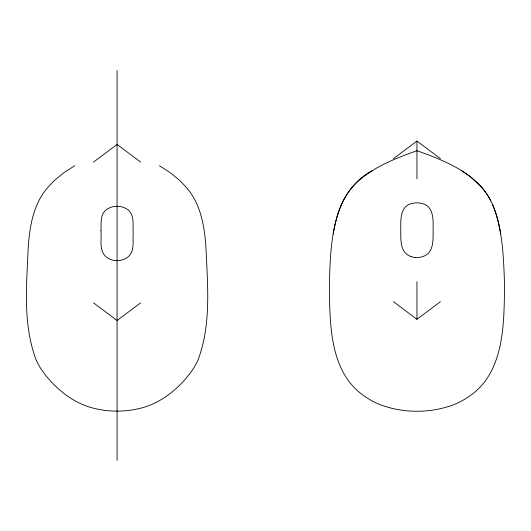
<?xml version="1.0" encoding="UTF-8"?>
<svg xmlns="http://www.w3.org/2000/svg" width="531" height="531" viewBox="0 0 531 531"><rect width="100%" height="100%" fill="white"/><g stroke="black" fill="none" stroke-linecap="round" stroke-linejoin="round"><path stroke-width="0.8" d="M372.702 170.378C333.906 190.928 330.747 238.598 329.592 277.335A454.423 454.423 0 0 0 329.512 296.723C330.096 333.076 332.618 376.957 367.372 398.051A72.236 72.236 0 0 0 377.846 403.786C402.471 413.755 431.424 413.755 456.049 403.786A72.236 72.236 0 0 0 466.523 398.051C501.277 376.957 503.8 333.076 504.384 296.723A454.423 454.423 0 0 0 504.304 277.335C503.269 252.975 502.167 227.832 492.761 205.006M333.216 234.105C335.134 222.336 338.021 210.581 343.57 199.955A68.26 68.26 0 0 1 355.113 184.138C372.039 167.318 394.925 158.636 416.948 150.698C438.971 158.636 461.857 167.325 478.783 184.138A68.26 68.26 0 0 1 490.325 199.955C495.874 210.581 498.762 222.336 500.68 234.105M93.582 162.048L117.079 144.432L140.576 162.048M140.576 302.889L117.079 320.498L93.582 302.889M393.451 158.683L416.948 141.073L440.445 158.683M393.451 301.681L416.948 319.297L440.445 301.681M74.738 165.745L64.317 172.383L55.994 179.08A83.035 83.035 0 0 0 49.303 185.896C33.612 202.265 29.736 225.582 28.216 247.32C26.65 284.729 22.641 324.215 36.141 359.972A67.955 67.955 0 0 0 40.933 368.799C50.206 382.446 62.565 394.241 77.194 401.994A78.98 78.98 0 0 0 90.224 407.317C107.614 412.375 126.544 412.375 143.941 407.317A78.98 78.98 0 0 0 156.97 401.994C171.599 394.241 183.958 382.446 193.224 368.799A67.955 67.955 0 0 0 198.023 359.972C211.524 324.215 207.508 284.729 205.948 247.32C204.428 225.582 200.545 202.265 184.861 185.896A83.035 83.035 0 0 0 178.164 179.08L169.84 172.383L159.426 165.745M411.319 256.619C399.465 253.095 400.852 238.923 400.805 229.153C400.573 219.648 400.201 205.736 412.189 203.413A19.249 19.249 0 0 1 421.7 203.419C434.079 205.875 433.236 220.332 433.09 230.062C433.123 239.594 434.086 253.267 422.576 256.619A17.729 17.729 0 0 1 417.904 257.522A17.344 17.344 0 0 1 415.036 257.442M461.193 170.378L469.948 176.358L480.588 186.062A67.822 67.822 0 0 1 488.633 196.941L490.81 200.884M416.948 141.073L416.948 178.781M416.948 281.589L416.948 319.297M117.079 70.523L117.079 460.477M414.963 257.442A17.729 17.729 0 0 1 411.253 256.619M100.97 230.713C101.799 238.817 98.978 248.72 104.746 255.544A12.837 12.837 0 0 0 106.645 257.296C112.725 261.81 121.433 261.81 127.513 257.296A12.837 12.837 0 0 0 129.411 255.544C134.735 249.504 132.538 240.649 133.201 233.355C132.538 226.06 134.741 217.199 129.411 211.165A12.233 12.233 0 0 0 127.513 209.44C121.407 205.245 112.751 205.245 106.645 209.44A12.233 12.233 0 0 0 104.746 211.165C99.914 216.429 101.454 224.228 100.97 230.713"/></g></svg>
